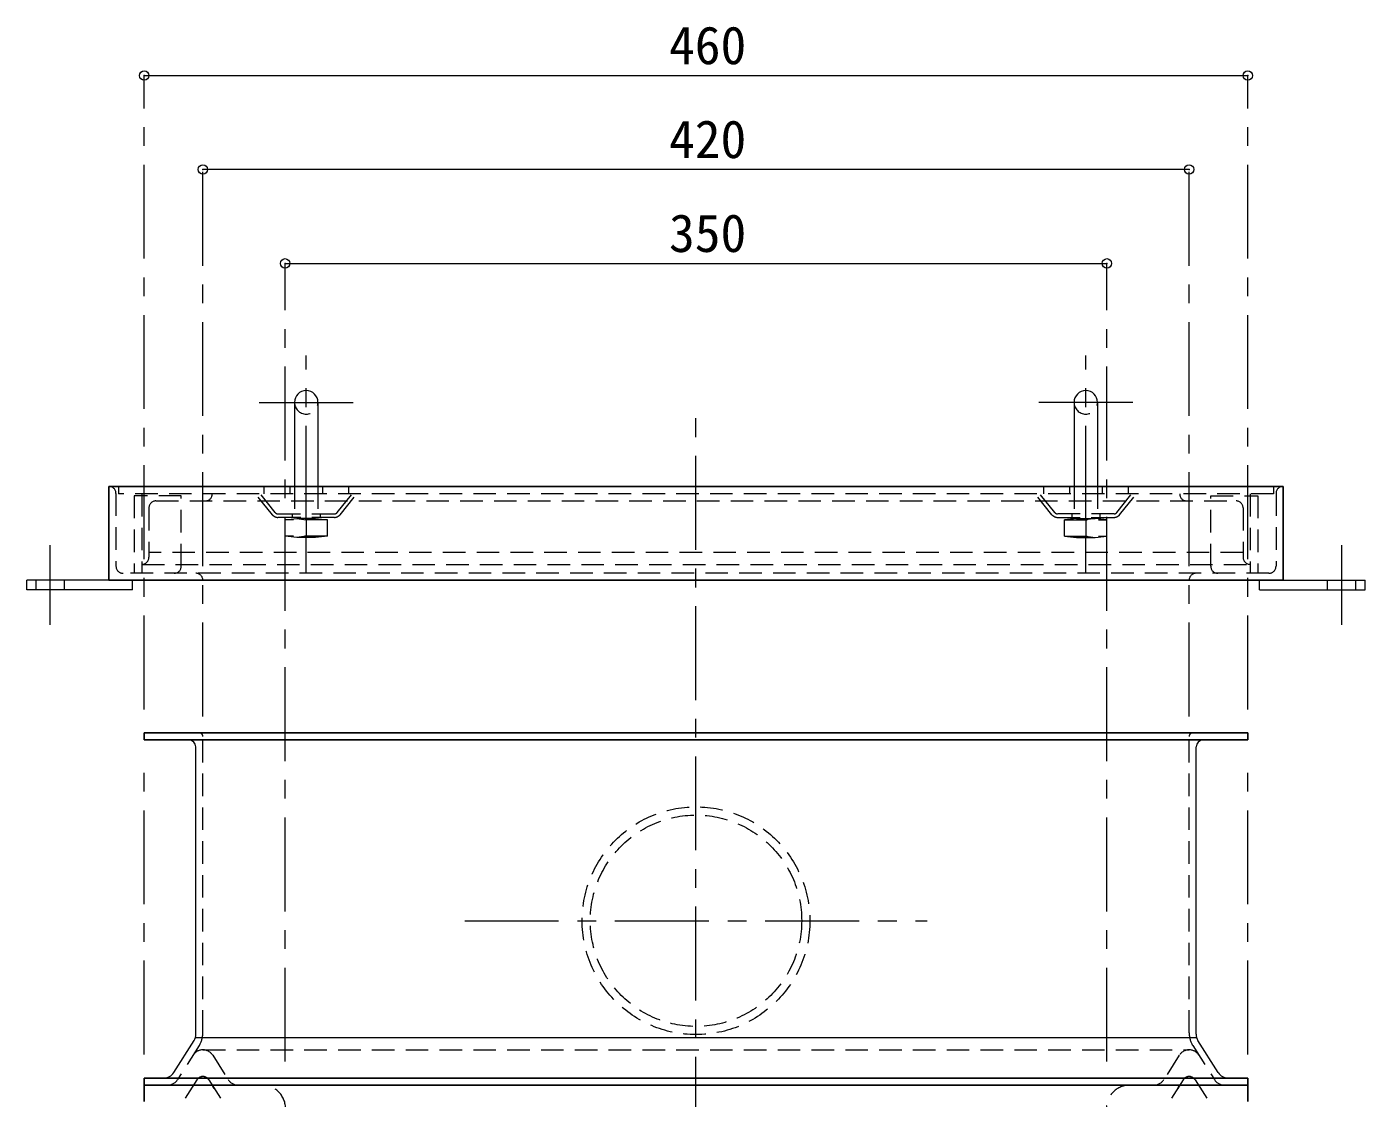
# Model space of a CAD drawing. Units: millimetres at full size, sheet at 1:8; some dimension numbers follow another scale. Extents: x -1694 to 1546, y -1136 to 1112.
# Drawn here: x 26 to 596, y -408 to 49 of the extents above; entities that cross this region are included whole.
import ezdxf
from ezdxf.enums import TextEntityAlignment as Align

# ---------------------------------------------------------------- set-up
doc = ezdxf.new("R2010")
doc.units = ezdxf.units.MM
doc.header["$LTSCALE"] = 8
doc.header["$PDMODE"] = 32
doc.header["$PDSIZE"] = 4
doc.linetypes.add('CHAIN1', pattern=[8, 5, -1, 1, -1])
doc.linetypes.add('DASHED1', pattern=[1.8, 1.2, -0.6])
doc.layers.add('0-0_ﾚｲﾔ1', color=4, linetype='Continuous', lineweight=9)
doc.styles.add('ＭＳ ゴシック', font='')
doc.styles.get('ＭＳ ゴシック').set_extended_font_data('MS Gothic')

msp = doc.modelspace()

# ---------------------------------------------------------------- linework, layer by layer
at = {"layer": '0-0_ﾚｲﾔ1', "linetype": 'CHAIN1'}
for p, q in [((75.792, -242.131), (75.792, 27.869)), ((545.792, -242.131), (545.792, 27.869)), ((100.792, -245.131), (100.792, -12.131)), ((520.792, -245.131), (520.792, -12.131)), ((135.792, -392.131), (135.792, -52.131)), ((485.792, -392.131), (485.792, -52.131)), ((144.792, -161.331), (144.792, -91.331)), ((476.792, -161.331), (476.792, -91.331)), ((124.792, -111.331), (164.792, -111.331)), ((310.792, -942.131), (310.792, -112.131)), ((496.792, -111.331), (456.792, -111.331)), ((144.792, -183.831), (144.792, -168.331)), ((476.792, -183.831), (476.792, -168.331)), ((35.792, -206.131), (35.792, -172.131)), ((585.792, -206.131), (585.792, -172.131)), ((75.792, -389.131), (75.792, -265.131)), ((545.792, -389.131), (545.792, -265.131)), ((212.292, -332.131), (409.292, -332.131))]:
    msp.add_line(p, q, dxfattribs=at)
at = {"layer": '0-0_ﾚｲﾔ1'}
for p, q in [((75.792, 27.869), (545.792, 27.869)), ((520.792, -12.131), (100.792, -12.131)), ((135.792, -52.131), (485.792, -52.131)), ((139.792, -111.331), (139.792, -147.131)), ((149.792, -111.331), (149.792, -147.131)), ((471.792, -111.331), (471.792, -147.131)), ((481.792, -111.331), (481.792, -147.131)), ((60.792, -187.131), (25.792, -187.131)), ((25.792, -191.131), (25.792, -187.131)), ((70.792, -191.131), (70.792, -187.131)), ((550.792, -191.131), (550.792, -187.131)), ((560.792, -187.131), (595.792, -187.131)), ((595.792, -191.131), (595.792, -187.131)), ((70.792, -191.131), (25.792, -191.131)), ((550.792, -191.131), (595.792, -191.131))]:
    msp.add_line(p, q, dxfattribs=at)
at = {"layer": '0-0_ﾚｲﾔ1', "color": 5, "lineweight": 25}
for p, q in [((60.792, -187.131), (60.792, -147.131)), ((560.792, -147.131), (60.792, -147.131)), ((560.792, -187.131), (560.792, -147.131)), ((60.792, -187.131), (560.792, -187.131)), ((75.792, -252.131), (75.792, -255.131)), ((75.792, -252.131), (545.792, -252.131)), ((75.792, -255.131), (545.792, -255.131)), ((545.792, -252.131), (545.792, -255.131)), ((75.792, -399.131), (545.792, -399.131)), ((75.792, -399.131), (75.792, -409.131)), ((75.792, -402.131), (545.792, -402.131)), ((105.016, -402.544), (105.652, -403.549)), ((516.567, -402.544), (515.931, -403.549)), ((545.792, -399.131), (545.792, -409.131))]:
    msp.add_line(p, q, dxfattribs=at)
at = {"layer": '0-0_ﾚｲﾔ1', "linetype": 'DASHED1'}
for p, q in [((64.792, -147.131), (64.792, -150.331)), ((126.792, -147.131), (126.792, -150.331)), ((137.792, -147.131), (137.792, -150.331)), ((139.792, -147.131), (139.792, -160.931)), ((149.792, -147.131), (149.792, -160.931)), ((151.792, -147.131), (151.792, -150.331)), ((162.792, -147.131), (162.792, -150.331)), ((458.792, -147.131), (458.792, -150.331)), ((469.792, -147.131), (469.792, -150.331)), ((471.792, -147.131), (471.792, -160.931)), ((481.792, -147.131), (481.792, -160.931)), ((483.792, -147.131), (483.792, -150.331)), ((494.792, -147.131), (494.792, -150.331)), ((556.792, -147.131), (556.792, -150.331)), ((556.792, -150.331), (64.792, -150.331)), ((74.792, -150.331), (74.792, -184.131)), ((80.792, -153.331), (540.792, -153.331)), ((91.592, -181.131), (91.592, -151.131)), ((130.391, -159.205), (123.292, -150.331)), ((131.562, -158.268), (125.212, -150.331)), ((158.021, -158.268), (164.371, -150.331)), ((159.192, -159.205), (166.292, -150.331)), ((462.391, -159.205), (455.292, -150.331)), ((463.562, -158.268), (457.212, -150.331)), ((490.021, -158.268), (496.371, -150.331)), ((491.192, -159.205), (498.292, -150.331)), ((529.992, -181.131), (529.992, -151.131)), ((546.792, -150.331), (546.792, -184.131)), ((77.792, -156.331), (77.792, -177.331)), ((132.733, -158.831), (156.85, -158.831)), ((138.792, -158.831), (138.792, -160.331)), ((150.792, -158.831), (150.792, -160.331)), ((488.85, -158.831), (464.733, -158.831)), ((470.792, -158.831), (470.792, -160.331)), ((482.792, -158.831), (482.792, -160.331)), ((543.792, -156.331), (543.792, -177.331)), ((156.85, -160.331), (132.733, -160.331)), ((135.792, -161.331), (140.792, -160.831)), ((135.792, -168.331), (135.792, -161.331)), ((153.792, -161.331), (135.792, -161.331)), ((140.792, -160.831), (144.792, -161.331)), ((148.792, -160.831), (140.792, -160.831)), ((144.792, -161.331), (148.792, -160.831)), ((144.792, -161.331), (144.792, -168.331)), ((148.792, -160.831), (153.792, -161.331)), ((153.792, -168.331), (153.792, -161.331)), ((464.733, -160.331), (488.85, -160.331)), ((472.792, -160.831), (467.792, -161.331)), ((467.792, -161.331), (485.792, -161.331)), ((467.792, -168.331), (467.792, -161.331)), ((472.792, -160.831), (480.792, -160.831)), ((476.792, -161.331), (472.792, -160.831)), ((480.792, -160.831), (476.792, -161.331)), ((476.792, -161.331), (476.792, -168.331)), ((485.792, -161.331), (480.792, -160.831)), ((485.792, -168.331), (485.792, -161.331)), ((140.792, -168.831), (135.792, -168.331)), ((153.792, -168.331), (135.792, -168.331)), ((144.792, -168.331), (140.792, -168.831)), ((148.792, -168.831), (140.792, -168.831)), ((148.792, -168.831), (144.792, -168.331)), ((153.792, -168.331), (148.792, -168.831)), ((467.792, -168.331), (472.792, -168.831)), ((467.792, -168.331), (485.792, -168.331)), ((472.792, -168.831), (476.792, -168.331)), ((472.792, -168.831), (480.792, -168.831)), ((476.792, -168.331), (480.792, -168.831)), ((480.792, -168.831), (485.792, -168.331)), ((543.792, -175.331), (77.792, -175.331)), ((74.792, -180.331), (546.792, -180.331)), ((29.792, -191.131), (29.792, -187.131)), ((41.792, -191.131), (41.792, -187.131)), ((579.792, -191.131), (579.792, -187.131)), ((591.792, -191.131), (591.792, -187.131)), ((100.792, -379.883), (100.792, -253.631)), ((520.792, -379.883), (520.792, -253.631)), ((99.241, -385.232), (90.016, -399.805)), ((100.792, -387.131), (520.792, -387.131)), ((522.342, -385.232), (531.567, -399.805)), ((105.016, -389.456), (111.567, -399.805)), ((516.567, -389.456), (510.016, -399.805)), ((98.257, -399.875), (93.281, -407.735)), ((103.326, -399.875), (108.302, -407.735)), ((518.257, -399.875), (513.281, -407.735)), ((523.326, -399.875), (528.302, -407.735))]:
    msp.add_line(p, q, dxfattribs=at)
at = {"layer": '0-0_ﾚｲﾔ1', "color": 7, "linetype": 'DASHED1', "lineweight": 18}
for p, q in [((63.792, -150.131), (63.792, -181.131)), ((557.792, -150.131), (557.792, -181.131)), ((554.792, -184.131), (66.792, -184.131))]:
    msp.add_line(p, q, dxfattribs=at)
at = {"layer": '0-0_ﾚｲﾔ1', "color": 7, "lineweight": 18}
for p, q in [((97.792, -380.463), (97.792, -258.131)), ((523.792, -380.463), (523.792, -258.131)), ((97.61, -381.798), (523.973, -381.798)), ((88.365, -396.805), (97.016, -383.137)), ((533.218, -396.805), (524.567, -383.137))]:
    msp.add_line(p, q, dxfattribs=at)
at = {"layer": '0-0_ﾚｲﾔ1', "linetype": 'DASHED1'}
for points in [[(91.592, -151.131), (71.592, -151.131), (71.592, -184.131)], [(529.992, -151.131), (549.992, -151.131), (549.992, -184.131)]]:
    msp.add_lwpolyline(points, dxfattribs=at)
for radius in [48.5, 45]:
    msp.add_circle((310.792, -332.131), radius, dxfattribs=at)
at = {"layer": '0-0_ﾚｲﾔ1'}
for centre in [(144.792, -111.331), (476.792, -111.331)]:
    msp.add_arc(centre, 5, 0, 180, dxfattribs=at)
at = {"layer": '0-0_ﾚｲﾔ1', "linetype": 'DASHED1'}
for centre, radius, start, end in [((144.792, -111.331), 5, 180, 0), ((476.792, -111.331), 5, 180, 0), ((80.792, -156.331), 3, 90, 180), ((101.792, -150.331), 3, 270, 0), ((519.792, -150.331), 3, 180, 270), ((540.792, -156.331), 3, 0, 90), ((132.733, -157.331), 3, 218.65981, 270), ((132.733, -157.331), 1.5, 218.65981, 270), ((156.85, -157.331), 1.5, 270, 321.34019), ((156.85, -157.331), 3, 270, 321.34019), ((464.733, -157.331), 3, 218.65981, 270), ((464.733, -157.331), 1.5, 218.65981, 270), ((488.85, -157.331), 1.5, 270, 321.34019), ((488.85, -157.331), 3, 270, 321.34019), ((74.792, -177.331), 3, 270, 0), ((88.592, -181.131), 3, 270, 0), ((532.992, -181.131), 3, 180, 270), ((546.792, -177.331), 3, 180, 270), ((99.292, -253.631), 1.5, 0, 90), ((522.292, -253.631), 1.5, 90, 180), ((90.792, -379.883), 10, 327.66647, 0), ((530.792, -379.883), 10, 180, 212.33353), ((100.792, -392.131), 5, 32.33353, 147.66647), ((520.792, -392.131), 5, 32.33353, 147.66647), ((100.792, -401.479), 3, 32.33353, 147.66647), ((520.792, -401.479), 3, 32.33353, 147.66647), ((85.792, -397.131), 5, 270, 327.66647), ((115.792, -397.131), 5, 212.33353, 270), ((125.99, -412.131), 10, 1.14576, 90), ((495.594, -412.131), 10, 90, 178.85424), ((505.792, -397.131), 5, 270, 327.66647), ((535.792, -397.131), 5, 212.33353, 270)]:
    msp.add_arc(centre, radius, start, end, dxfattribs=at)
at = {"layer": '0-0_ﾚｲﾔ1', "color": 7, "linetype": 'DASHED1', "lineweight": 18}
for centre, start, end in [((60.792, -150.131), 0, 90), ((560.792, -150.131), 90, 180), ((66.792, -181.131), 180, 270), ((554.792, -181.131), 270, 0), ((97.792, -187.131), 0, 90), ((523.792, -187.131), 90, 180)]:
    msp.add_arc(centre, 3, start, end, dxfattribs=at)
at = {"layer": '0-0_ﾚｲﾔ1', "color": 7, "lineweight": 18}
for centre, radius, start, end in [((94.792, -258.131), 3, 0, 90), ((526.792, -258.131), 3, 90, 180), ((92.792, -380.463), 5, 327.66647, 360), ((528.792, -380.463), 5, 180, 212.33353), ((84.14, -394.131), 5, 270, 327.66647), ((537.443, -394.131), 5, 212.33353, 270)]:
    msp.add_arc(centre, radius, start, end, dxfattribs=at)
at = {"layer": '0-0_ﾚｲﾔ1', "color": 1}
for p in [(75.792, 27.869), (545.792, 27.869), (100.792, -12.131), (520.792, -12.131), (135.792, -52.131), (485.792, -52.131)]:
    msp.add_point(p, dxfattribs=at)

# ---------------------------------------------------------------- texts
at = {"layer": '0-0_ﾚｲﾔ1', "color": 7, "style": 'ＭＳ ゴシック'}
for s, p in [('460', (299.292, 27.869)), ('420', (299.292, -12.131)), ('350', (299.292, -52.131))]:
    msp.add_text(s, height=16.13, dxfattribs=at).set_placement(p, align=Align.BOTTOM_LEFT)

doc.saveas('drawing.dxf')
